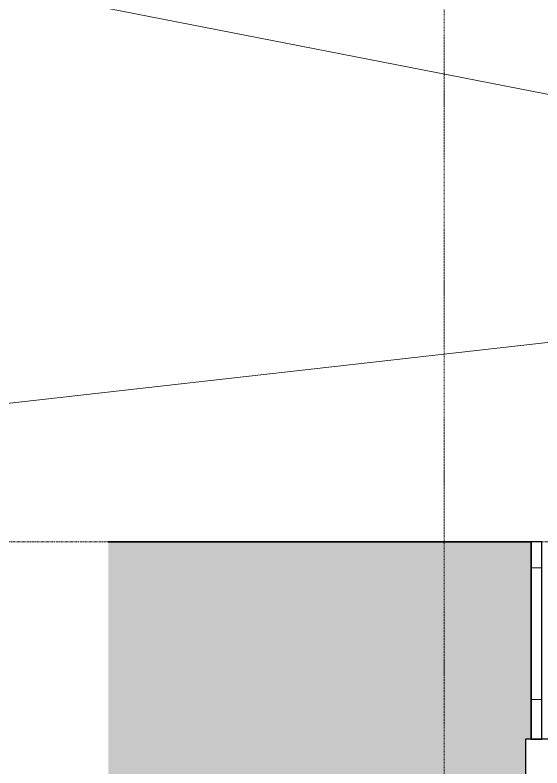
# Model space of a CAD drawing. Header units: inches. Extents: x -23445 to -32, y -314 to 853.
# Drawn here: x -18926.4 to -18830.3, y -41.2 to 96.2 of the extents above; entities that cross this region are included whole.
import ezdxf

# ---------------------------------------------------------------- set-up
doc = ezdxf.new("R2010")
doc.units = ezdxf.units.IN
doc.header["$MEASUREMENT"] = 0
doc.linetypes.add('Dash Dot 3_16_', pattern=[0.3125, 0.1875, -0.0625, 0, -0.0625])
doc.linetypes.add('Grid Line 1_2_', pattern=[0.875, 0.5, -0.125, 0.125, -0.125])
for name, color, linetype, lineweight in [('A-ANNO-IDEN', 131, 'Continuous', 9), ('A-ANNO-SYMB', 150, 'Continuous', 9), ('A-FLOR-LEVL', 51, 'Continuous', 9), ('A-WALL-PATT', 111, 'Continuous', 25), ('C-TOPO', 7, 'Continuous', 9), ('L-SITE-WALL', 31, 'Continuous', 9), ('S-FNDN', 32, 'Continuous', 9)]:
    doc.layers.add(name, color=color, linetype=linetype, lineweight=lineweight)

# ---------------------------------------------------------------- blocks, each defined once
blk = doc.blocks.new('Struct_Xcel_Sports Complex_rvt-2-Building Section - East_West looking South _ Fitness Center')
at = {"layer": 'S-FNDN'}
h = blk.add_hatch(dxfattribs=at)
h.set_pattern_fill('FP_31', color=256, style=0, pattern_type=2)
h.set_pattern_definition([(50, (-33544.22, 67.247), (55.0854, -4.81984), [5.76, -63.36]), (355, (-33544.22, 67.247), (-10.6557, 57.76853), [4.608, -50.688]), (100.451, (-33539.63, 66.846), (44.42947, 52.94866), [4.895, -53.848]), (46.184, (-33544.22, 82.61), (81.96444, -12.7121), [8.64, -95.04]), (96.636, (-33537.39, 81.55), (71.7815, 74.8124), [7.343, -80.772]), (351.184, (-33544.22, 82.61), (71.7819, 74.8124), [6.912, -76.032]), (21, (-33536.54, 78.767), (45.84207, -30.92146), [5.76, -63.36]), (326, (-33536.54, 78.767), (18.68706, 55.69148), [4.608, -50.688]), (71.451, (-33532.72, 76.19), (64.5289, 24.7701), [4.895, -53.848]), (37.5, (-33544.221, 67.247), (0.933895, 25.566816), [2.534, -47.539, 2.534, -48.922, -50.88]), (37.5, (-33544.221, 67.247), (0.933895, 25.566816), [-101.53, 2.534, -48.346]), (7.5, (-33544.22, 67.247), (20.20404, 30.2913), [2.534, -26.803, 2.534, -46.387, -19.392]), (7.5, (-33544.22, 67.247), (20.20404, 30.2913), [-78.259, 2.534, -16.858]), (327.5, (-33561.348, 67.247), (40.997785, -1.7324), [2.534, -16.666, 2.534, -57.37, -79.488]), (327.5, (-33561.348, 67.247), (40.997785, -1.7324), [-79.104, 2.534, -76.954]), (317.5, (-33569.028, 67.247), (44.78888, 7.68784), [2.534, -22.426, 2.534, -37.248, -56.448]), (317.5, (-33569.028, 67.247), (44.78888, 7.68784), [-64.742, 2.534, -53.914])])
h.paths.add_polyline_path([(-26269.89, -48), (-26269.89, -36), (-26287.89, -36), (-26287.89, -48)], flags=0)
at = {"layer": 'S-FNDN', "color": 250, "lineweight": 25}
for p, q in [((-26269.89, -36), (-26287.89, -36)), ((-26287.89, -36), (-26287.89, -48))]:
    blk.add_line(p, q, dxfattribs=at)

msp = doc.modelspace()

# ---------------------------------------------------------------- hatches: boundary and pattern name
at = {"layer": 'A-WALL-PATT', "lineweight": 9}
h = msp.add_hatch(dxfattribs=at)
h.set_pattern_fill('FP_16', color=256, style=0, pattern_type=2)
h.set_pattern_definition([(0, (-33544.22, 67.247), (0, 24), []), (90, (-33544.22, 67.247), (-24, 1e-15), [])])
h.paths.add_polyline_path([(-18830.28, -36), (-18830.28, 0), (-18832.28, 0), (-18832.28, -36)], flags=0)
at = {"layer": 'C-TOPO'}
h = msp.add_hatch(dxfattribs=at)
h.set_pattern_fill('FP_12', color=256, style=0, pattern_type=2)
h.set_pattern_definition([(0, (-33544.22, 67.247), (48, 48), [48, -48]), (0, (-33544.22, 85.247), (48, 48), [48, -48]), (0, (-33544.22, 103.247), (48, 48), [48, -48]), (90, (-33538.22, 109.247), (-48, 48), [48, -48]), (90, (-33520.22, 109.247), (-48, 48), [48, -48]), (90, (-33502.22, 109.247), (-48, 48), [48, -48])])
h.paths.add_polyline_path([(-18909.36, -79.83), (-14603.53, -79.83), (-14603.53, -48), (-14616.53, -48), (-14616.53, -36), (-14611.53, -36), (-14611.53, -6), (-17719.9, -6), (-17735.76, -6.33), (-17833.05, -6.32), (-17852.53, -6), (-17852.53, -12), (-17933.65, -12), (-17933.65, -6), (-18200.9, -6), (-18200.9, -12), (-18282.65, -12), (-18282.65, -6), (-18818.28, -6), (-18818.28, -36), (-18815.28, -36), (-18815.28, -48), (-18833.28, -48), (-18833.28, -36), (-18832.28, -35.98), (-18832.28, 0), (-18909.36, 0), (-18909.36, -6.96)], flags=0)
h.paths.add_polyline_path([(-17786.39, -0.32), (-17735.26, -0.32), (-17719.9, 0), (-17848.4, 0), (-17833.05, -0.32)], flags=0)

# ---------------------------------------------------------------- linework, layer by layer
at = {"layer": 'A-ANNO-IDEN', "color": 153}
for p, q in [((-18756.66, 67.52), (-19035.35, 122.01)), ((-18779.8, 42.03), (-19035.35, 13.1))]:
    msp.add_line(p, q, dxfattribs=at)
at = {"layer": 'A-ANNO-SYMB', "linetype": 'Dash Dot 3_16_'}
msp.add_line((-18848.12, 274.32), (-18848.12, -52.08), dxfattribs=at)
at = {"layer": 'A-FLOR-LEVL', "linetype": 'Grid Line 1_2_'}
msp.add_line((-19102.71, 0), (-13613.95, 0), dxfattribs=at)
at = {"layer": 'C-TOPO', "lineweight": 35}
msp.add_line((-18909.36, 0), (-18832.28, 0), dxfattribs=at)
at = {"layer": 'C-TOPO'}
msp.add_line((-18832.28, 0), (-18909.36, 0), dxfattribs=at)
at = {"layer": 'L-SITE-WALL', "lineweight": 25}
for p, q in [((-18830.28, 0), (-18832.28, 0)), ((-18832.28, 0), (-18832.28, -36)), ((-18830.28, -36), (-18830.28, 0)), ((-18832.28, -36), (-18830.28, -36))]:
    msp.add_line(p, q, dxfattribs=at)

# ---------------------------------------------------------------- block references
at = {"color": 90, "lineweight": 5}
msp.add_blockref('Struct_Xcel_Sports Complex_rvt-2-Building Section - East_West looking South _ Fitness Center', (7454.61, 0), dxfattribs=at)

doc.saveas('drawing.dxf')
